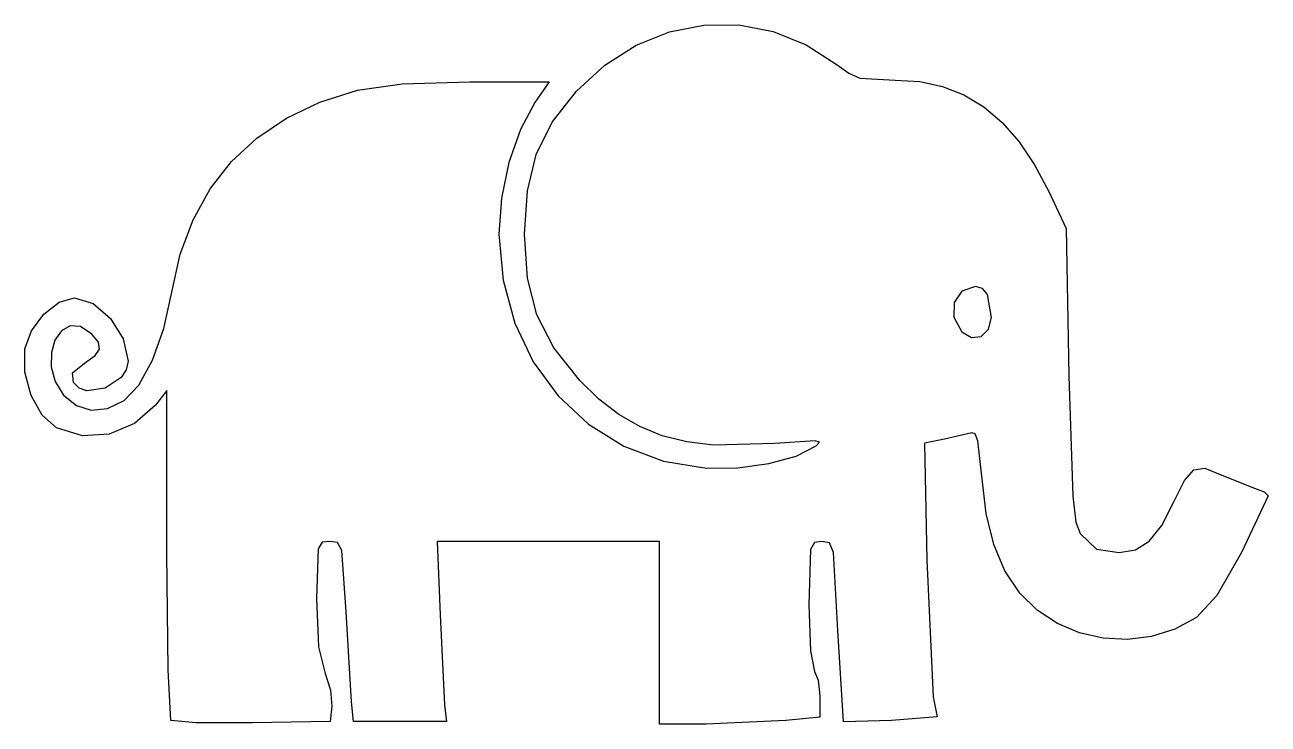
# Model space of a CAD drawing. Extents: x 129.4 to 159.1, y 222.5 to 239.2.
import ezdxf

# ---------------------------------------------------------------- set-up
doc = ezdxf.new("R2010")
doc.units = 0
doc.layers.add('Layer_1', color=7, linetype='CONTINUOUS')

msp = doc.modelspace()

# ---------------------------------------------------------------- linework, layer by layer
at = {"layer": 'Layer_1', "color": 1}
for points in [[(132.845339, 222.547277), (132.780555, 223.75798), (132.753602, 226.540011), (132.753602, 230.441013), (132.477152, 230.089562), (131.980342, 229.646227), (131.376211, 229.396949), (130.731125, 229.357093), (130.111452, 229.542017), (129.771041, 229.846202), (129.508363, 230.320403), (129.358311, 230.87741), (129.355771, 231.430033), (129.514275, 231.864153), (129.808735, 232.258544), (130.173253, 232.545112), (130.54194, 232.655766), (130.992454, 232.51691), (131.406417, 232.158973), (131.709386, 231.669902), (131.826917, 231.137648), (131.781626, 230.932325), (131.659977, 230.751102), (131.272963, 230.493995), (130.836591, 230.4324), (130.65324, 230.495569), (130.521566, 230.632394), (130.498537, 230.860948), (130.77976, 231.093782), (131.033946, 231.272987), (131.143409, 231.429285), (131.115356, 231.590846), (130.957004, 231.785839), (130.685568, 231.970262), (130.438621, 231.986829), (130.230671, 231.867028), (130.076222, 231.642343), (129.989783, 231.344254), (129.98586, 231.004252), (130.078965, 230.653817), (130.283605, 230.324436), (130.589441, 230.075885), (130.944513, 229.970811), (131.330288, 230.010844), (131.728224, 230.197608), (132.083409, 230.566122), (132.409616, 231.159599), (132.681097, 231.919716), (132.872096, 232.788148), (133.073704, 233.695639), (133.378874, 234.518963), (133.786372, 235.256768), (134.294956, 235.907714), (134.903391, 236.470454), (135.610436, 236.943642), (136.41486, 237.325934), (137.315417, 237.615988), (138.379911, 237.768191), (140.000886, 237.81859), (141.897357, 237.81859), (141.558143, 237.322164), (141.208619, 236.67279), (140.936269, 235.887357), (140.759414, 235.032786), (140.696391, 234.175987), (140.792993, 233.074271), (141.071956, 232.05084), (141.517, 231.124019), (142.111854, 230.312142), (142.840247, 229.633541), (143.685903, 229.106542), (144.63255, 228.749475), (145.663912, 228.580675), (146.413855, 228.587166), (147.154234, 228.689246), (147.804951, 228.870582), (148.285914, 229.114854), (148.364061, 229.201259), (148.257878, 229.237389), (147.293065, 229.169887), (145.824177, 229.132718), (145.187422, 229.210651), (144.604057, 229.356727), (144.065281, 229.573795), (143.562293, 229.864698), (143.086291, 230.232293), (142.628473, 230.679423), (142.005736, 231.45764), (141.598811, 232.24603), (141.377094, 233.12579), (141.30999, 234.178126), (141.376146, 235.207667), (141.589512, 236.078741), (141.972425, 236.852998), (142.547227, 237.59209), (143.22839, 238.217573), (143.977405, 238.690848), (144.774378, 239.009906), (145.59941, 239.172734), (146.432603, 239.177335), (147.254056, 239.021683), (148.043869, 238.703777), (148.782148, 238.221609), (149.063213, 238.019261), (149.329041, 237.906714), (150.175846, 237.856478), (150.759962, 237.823619), (151.30686, 237.706119), (151.817251, 237.503458), (152.291841, 237.215123), (152.731346, 236.8406), (153.136473, 236.379375), (153.507931, 235.830933), (153.846428, 235.194759), (154.265348, 234.310514), (154.331537, 230.789309), (154.423643, 227.908196), (154.494518, 227.290386), (154.596298, 227.016478), (154.98841, 226.647588), (155.532983, 226.568306), (155.919892, 226.631264), (156.250471, 226.838554), (156.548749, 227.21238), (156.838752, 227.774953), (157.09267, 228.287121), (157.319221, 228.541751), (157.583082, 228.577082), (157.948932, 228.431357), (158.765957, 228.100555), (158.999239, 228.013414), (159.094935, 227.920653), (158.458978, 226.566734), (157.870454, 225.536629), (157.382227, 225.010984), (156.861741, 224.730309), (156.304321, 224.555497), (155.727329, 224.484146), (155.14813, 224.513855), (154.584095, 224.642224), (154.052586, 224.866848), (153.570971, 225.18533), (153.156618, 225.595266), (152.794905, 226.130636), (152.530102, 226.75435), (152.351957, 227.498042), (152.250225, 228.393341), (152.154292, 229.235444), (152.08909, 229.401177), (152.005199, 229.427056), (151.355222, 229.271761), (150.875325, 229.181732), (150.934392, 226.384729), (151.086021, 223.11186), (151.178582, 222.635985), (150.083131, 222.551511), (148.933702, 222.521011), (148.80588, 224.703012), (148.702226, 226.563771), (148.601718, 226.797315), (148.420853, 226.831044), (148.242076, 226.805559), (148.14957, 226.636872), (148.109675, 225.316487), (148.14745, 224.210768), (148.242054, 223.720114), (148.335548, 223.514619), (148.374433, 223.135448), (148.374433, 222.632599), (147.560736, 222.547551), (145.641227, 222.462501), (144.535412, 222.462501), (144.535412, 224.646771), (144.535412, 226.831044), (141.877556, 226.831044), (139.219694, 226.831044), (139.286782, 225.077007), (139.396326, 222.92583), (139.438778, 222.52869), (138.327491, 222.52869), (137.216199, 222.52869), (137.167473, 222.99202), (137.043451, 225.143197), (136.936915, 226.615688), (136.833407, 226.80303), (136.648001, 226.831055), (136.463826, 226.808336), (136.36868, 226.656362), (136.327848, 225.461391), (136.376009, 224.313074), (136.535358, 223.675774), (136.669566, 223.274618), (136.700836, 222.89425), (136.658799, 222.528687), (134.797924, 222.492114), (133.456736, 222.493243), (132.845319, 222.54728), (132.845319, 222.54728)], [(152.478218, 232.18627), (152.379316, 232.731825), (152.258722, 232.87271), (152.093388, 232.92053), (151.767695, 232.81282), (151.58838, 232.543515), (151.579913, 232.193353), (151.766784, 231.843079), (151.996428, 231.703085), (152.227816, 231.73111), (152.406545, 231.90092), (152.478212, 232.186264), (152.478212, 232.186264)]]:
    msp.add_lwpolyline(points, dxfattribs=at)

doc.saveas('drawing.dxf')
